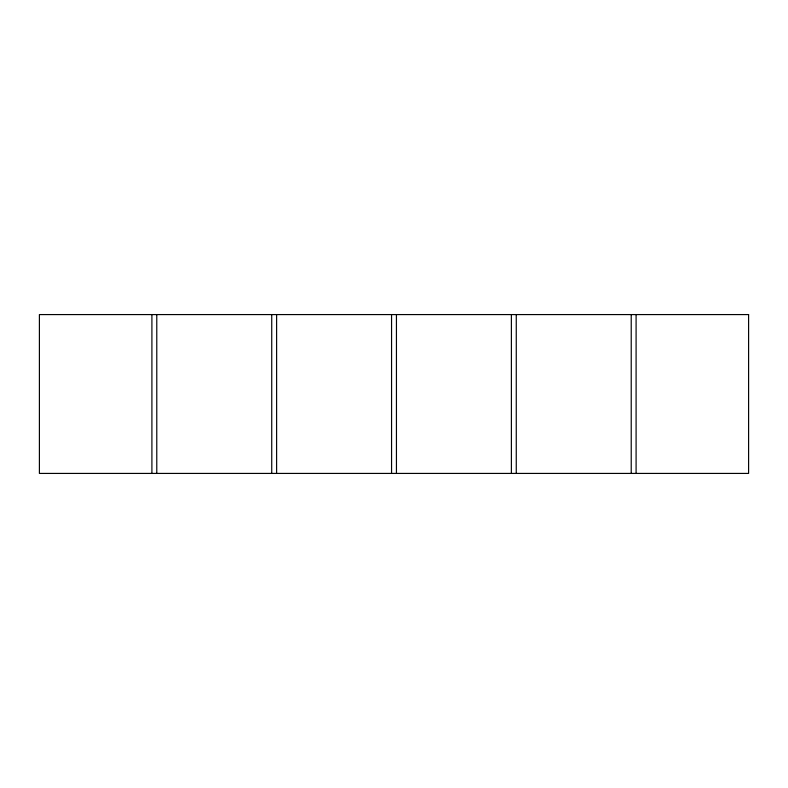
<?xml version="1.0" encoding="UTF-8"?>
<svg xmlns="http://www.w3.org/2000/svg" width="788" height="788" viewBox="0 0 788 788"><rect width="100%" height="100%" fill="white"/><g stroke="black" fill="none" stroke-linecap="round" stroke-linejoin="round"><path stroke-width="1.18" d="M636.093 314.579L636.093 473.421M631.218 314.579L631.218 473.421M516.268 314.579L516.268 473.421M511.382 314.579L511.382 473.421M396.443 314.579L396.443 473.421M391.557 314.579L391.557 473.421M276.618 314.579L276.618 473.421M271.732 314.579L271.732 473.421M156.782 314.579L156.782 473.421M151.907 314.579L151.907 473.421M748.6 314.579L39.4 314.579L39.4 473.421L748.6 473.421L748.6 314.579"/></g></svg>
